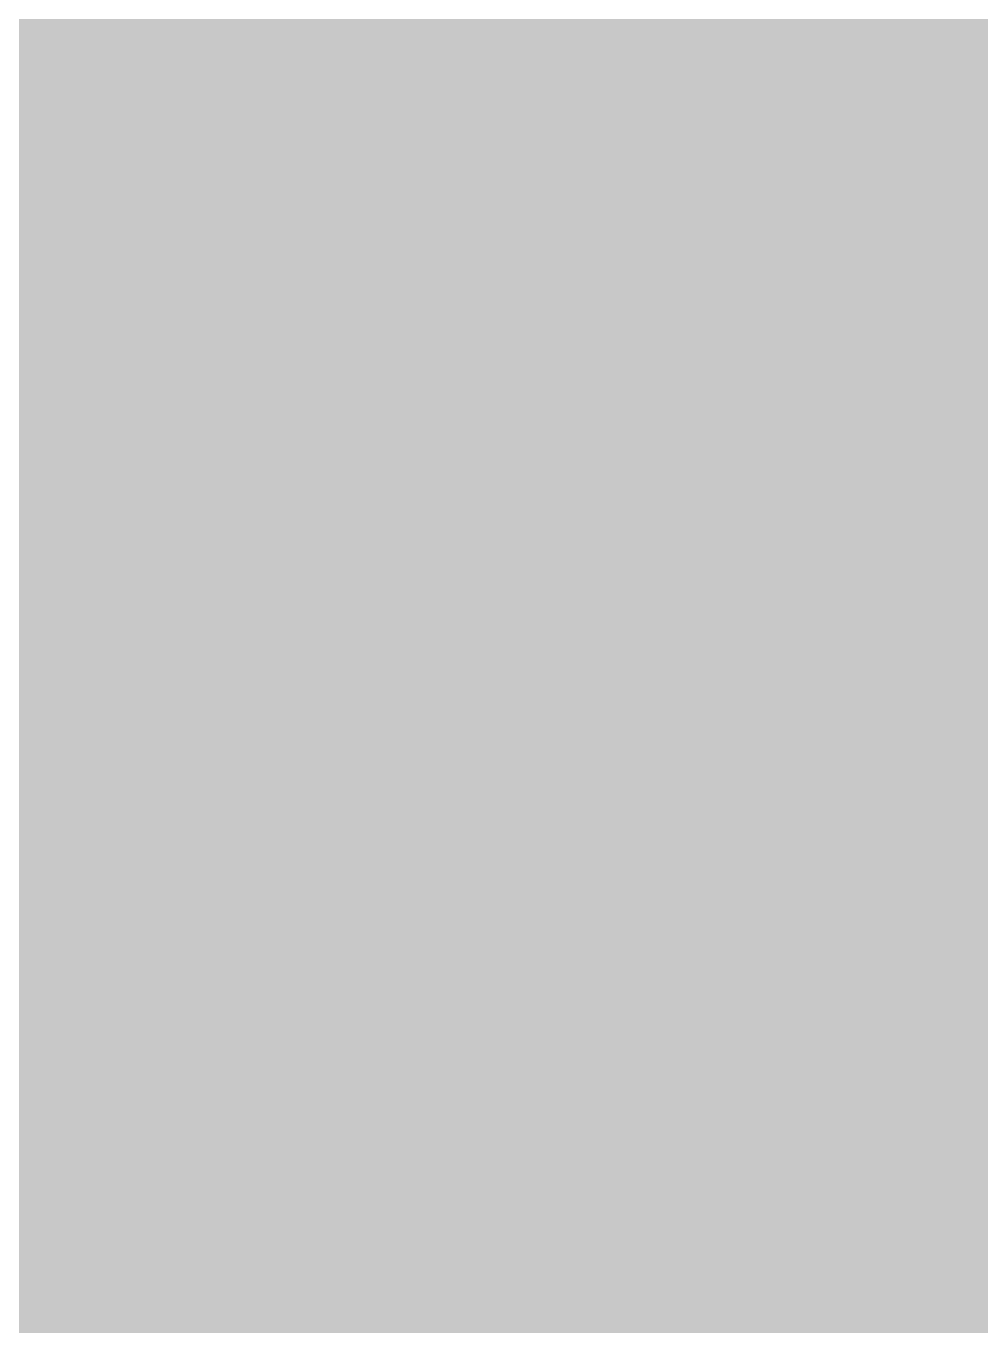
# Model space of a CAD drawing. Header units: millimetres. Extents: x 13515 to 183937, y -33900 to -660.
# Drawn here: x 60221.016 to 60224.58, y -20681.966 to -20677.115 of the extents above; entities that cross this region are included whole.
import ezdxf

# ---------------------------------------------------------------- set-up
doc = ezdxf.new("R2010")
doc.units = ezdxf.units.MM
doc.header["$LTSCALE"] = 100
doc.header["$MEASUREMENT"] = 0
doc.linetypes.add('HIDDEN', pattern=[2, 1, -1])
doc.layers.add('254', color=254, linetype='CONTINUOUS')
doc.layers.add('LED', color=7, linetype='CONTINUOUS')

msp = doc.modelspace()

# ---------------------------------------------------------------- hatches: boundary and pattern name
at = {"layer": '254', "ltscale": 10000}
h = msp.add_hatch(color=256, dxfattribs=at)
h.dxf.hatch_style = 1
edge = h.paths.add_edge_path()
edge.add_arc((60080.0147, -20680.8457), 40, 90, 180)
edge.add_line((60040.0147, -20680.8457), (60040.0147, -20739.1814))
edge.add_arc((60080.0147, -20739.1814), 40, 180, 270)
edge.add_line((60080.0147, -20779.1814), (60192.5702, -20779.1814))
edge.add_arc((60192.5702, -20739.1814), 40, 270, 360)
edge.add_line((60232.5702, -20739.1814), (60232.5702, -20680.8457))
edge.add_arc((60192.5702, -20680.8457), 40, 0, 90)
edge.add_line((60192.5702, -20640.8457), (60080.0147, -20640.8457))

# ---------------------------------------------------------------- linework, layer by layer
at = {"layer": 'LED', "color": 6, "linetype": 'HIDDEN', "ltscale": 0.3, "const_width": 8}
msp.add_lwpolyline([(60080.0147, -20640.8457, 0.414214), (60040.0147, -20680.8457), (60040.0147, -20739.1814, 0.414214), (60080.0147, -20779.1814), (60192.5702, -20779.1814, 0.414214), (60232.5702, -20739.1814), (60232.5702, -20680.8457, 0.414214), (60192.5702, -20640.8457)], format="xyb", close=True, dxfattribs=at)

doc.saveas('drawing.dxf')
